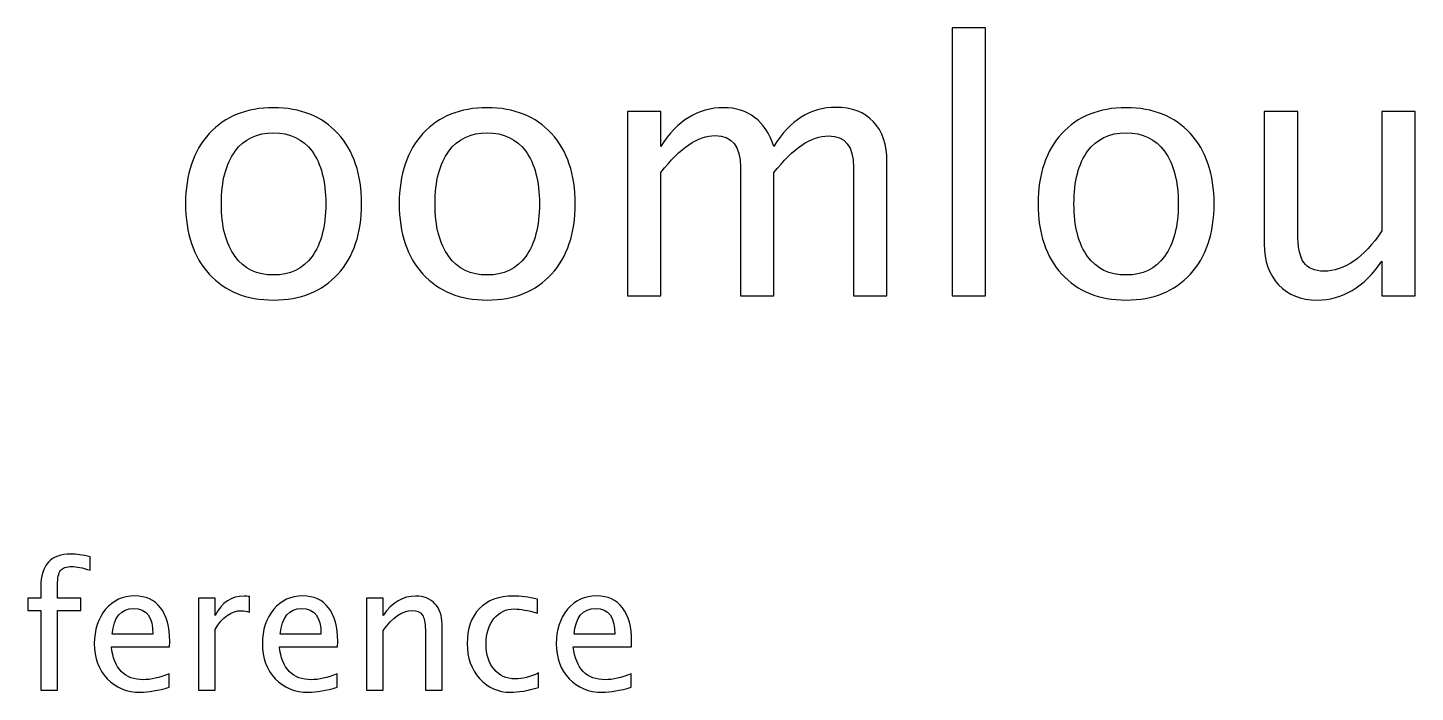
# Model space of a CAD drawing. Header units: centimetres. Extents: x -142 to 94, y -75 to 149.
# Drawn here: x -99.01 to -56.78, y 128.61 to 148.83 of the extents above; entities that cross this region are included whole.
import ezdxf

# ---------------------------------------------------------------- set-up
doc = ezdxf.new("R2010")
doc.units = ezdxf.units.CM
doc.header["$MEASUREMENT"] = 0
doc.layers.add('Layer 1', color=7, linetype='Continuous')

msp = doc.modelspace()

# ---------------------------------------------------------------- linework, layer by layer
at = {"layer": 'Layer 1'}
for points, knots in [([(-70.87477, 140.67044), (-70.87477, 140.67044), (-70.87477, 148.83019), (-70.87477, 148.83019), (-70.87477, 148.83019), (-70.87477, 148.83019), (-69.85877, 148.83019), (-69.85877, 148.83019), (-69.85877, 148.83019), (-69.85877, 148.83019), (-69.85877, 140.67044), (-69.85877, 140.67044), (-69.85877, 140.67044), (-69.85877, 140.67044), (-70.87477, 140.67044), (-70.87477, 140.67044)], [0, 0, 0, 0, 0.2, 0.2, 0.2, 0.2, 0.4, 0.4, 0.4, 0.4, 0.6, 0.6, 0.6, 0.6, 1, 1, 1, 1]), ([(-91.52637, 140.54344), (-92.3501, 140.54344), (-93.00274, 140.80626), (-93.48252, 141.3319), (-93.48252, 141.3319), (-93.96406, 141.85754), (-94.20395, 142.57191), (-94.20395, 143.47326), (-94.20395, 143.47326), (-94.20395, 144.37284), (-93.96406, 145.08545), (-93.48252, 145.60933), (-93.48252, 145.60933), (-93.00274, 146.1332), (-92.3501, 146.39602), (-91.52637, 146.39602), (-91.52637, 146.39602), (-90.70263, 146.39602), (-90.04999, 146.1332), (-89.57022, 145.60933), (-89.57022, 145.60933), (-89.08867, 145.08545), (-88.84879, 144.37284), (-88.84879, 143.47326), (-88.84879, 143.47326), (-88.84879, 142.57191), (-89.08867, 141.85754), (-89.57022, 141.3319), (-89.57022, 141.3319), (-90.04999, 140.80626), (-90.70263, 140.54344), (-91.52637, 140.54344)], [0, 0, 0, 0, 0.11111111, 0.11111111, 0.11111111, 0.11111111, 0.22222222, 0.22222222, 0.22222222, 0.22222222, 0.33333333, 0.33333333, 0.33333333, 0.33333333, 0.44444444, 0.44444444, 0.44444444, 0.44444444, 0.55555556, 0.55555556, 0.55555556, 0.55555556, 0.66666667, 0.66666667, 0.66666667, 0.66666667, 0.77777778, 0.77777778, 0.77777778, 0.77777778, 1, 1, 1, 1]), ([(-85.02468, 140.54344), (-85.84841, 140.54344), (-86.50105, 140.80626), (-86.98083, 141.3319), (-86.98083, 141.3319), (-87.46237, 141.85754), (-87.70226, 142.57191), (-87.70226, 143.47326), (-87.70226, 143.47326), (-87.70226, 144.37284), (-87.46237, 145.08545), (-86.98083, 145.60933), (-86.98083, 145.60933), (-86.50105, 146.1332), (-85.84841, 146.39602), (-85.02468, 146.39602), (-85.02468, 146.39602), (-84.20094, 146.39602), (-83.5483, 146.1332), (-83.06853, 145.60933), (-83.06853, 145.60933), (-82.58698, 145.08545), (-82.3471, 144.37284), (-82.3471, 143.47326), (-82.3471, 143.47326), (-82.3471, 142.57191), (-82.58698, 141.85754), (-83.06853, 141.3319), (-83.06853, 141.3319), (-83.5483, 140.80626), (-84.20094, 140.54344), (-85.02468, 140.54344)], [0, 0, 0, 0, 0.11111111, 0.11111111, 0.11111111, 0.11111111, 0.22222222, 0.22222222, 0.22222222, 0.22222222, 0.33333333, 0.33333333, 0.33333333, 0.33333333, 0.44444444, 0.44444444, 0.44444444, 0.44444444, 0.55555556, 0.55555556, 0.55555556, 0.55555556, 0.66666667, 0.66666667, 0.66666667, 0.66666667, 0.77777778, 0.77777778, 0.77777778, 0.77777778, 1, 1, 1, 1]), ([(-80.75607, 140.67044), (-80.75607, 140.67044), (-80.75607, 146.27961), (-80.75607, 146.27961), (-80.75607, 146.27961), (-80.75607, 146.27961), (-79.74007, 146.27961), (-79.74007, 146.27961), (-79.74007, 146.27961), (-79.74007, 146.27961), (-79.74007, 145.21951), (-79.74007, 145.21951), (-79.74007, 145.21951), (-79.24442, 146.00444), (-78.60942, 146.39602), (-77.83154, 146.39602), (-77.83154, 146.39602), (-77.08189, 146.39602), (-76.57213, 146.00444), (-76.30049, 145.21951), (-76.30049, 145.21951), (-75.81895, 146.01149), (-75.191, 146.4066), (-74.42018, 146.4066), (-74.42018, 146.4066), (-73.92806, 146.4066), (-73.54529, 146.26197), (-73.27189, 145.97092), (-73.27189, 145.97092), (-72.99849, 145.67988), (-72.86091, 145.27242), (-72.86091, 144.74855), (-72.86091, 144.74855), (-72.86091, 144.74855), (-72.86091, 140.67044), (-72.86091, 140.67044), (-72.86091, 140.67044), (-72.86091, 140.67044), (-73.87691, 140.67044), (-73.87691, 140.67044), (-73.87691, 140.67044), (-73.87691, 140.67044), (-73.87691, 144.58098), (-73.87691, 144.58098), (-73.87691, 144.58098), (-73.87691, 145.21951), (-74.13091, 145.53877), (-74.63891, 145.53877), (-74.63891, 145.53877), (-75.16631, 145.53877), (-75.72017, 145.16659), (-76.30049, 144.42047), (-76.30049, 144.42047), (-76.30049, 144.42047), (-76.30049, 140.67044), (-76.30049, 140.67044), (-76.30049, 140.67044), (-76.30049, 140.67044), (-77.31649, 140.67044), (-77.31649, 140.67044), (-77.31649, 140.67044), (-77.31649, 140.67044), (-77.31649, 144.58451), (-77.31649, 144.58451), (-77.31649, 144.58451), (-77.31649, 145.22833), (-77.57402, 145.54936), (-78.09083, 145.54936), (-78.09083, 145.54936), (-78.60413, 145.54936), (-79.15446, 145.17541), (-79.74007, 144.42576), (-79.74007, 144.42576), (-79.74007, 144.42576), (-79.74007, 140.67044), (-79.74007, 140.67044), (-79.74007, 140.67044), (-79.74007, 140.67044), (-80.75607, 140.67044), (-80.75607, 140.67044)], [0, 0, 0, 0, 0.04761905, 0.04761905, 0.04761905, 0.04761905, 0.0952381, 0.0952381, 0.0952381, 0.0952381, 0.14285714, 0.14285714, 0.14285714, 0.14285714, 0.19047619, 0.19047619, 0.19047619, 0.19047619, 0.23809524, 0.23809524, 0.23809524, 0.23809524, 0.28571429, 0.28571429, 0.28571429, 0.28571429, 0.33333333, 0.33333333, 0.33333333, 0.33333333, 0.38095238, 0.38095238, 0.38095238, 0.38095238, 0.42857143, 0.42857143, 0.42857143, 0.42857143, 0.47619048, 0.47619048, 0.47619048, 0.47619048, 0.52380952, 0.52380952, 0.52380952, 0.52380952, 0.57142857, 0.57142857, 0.57142857, 0.57142857, 0.61904762, 0.61904762, 0.61904762, 0.61904762, 0.66666667, 0.66666667, 0.66666667, 0.66666667, 0.71428571, 0.71428571, 0.71428571, 0.71428571, 0.76190476, 0.76190476, 0.76190476, 0.76190476, 0.80952381, 0.80952381, 0.80952381, 0.80952381, 0.85714286, 0.85714286, 0.85714286, 0.85714286, 0.9047619, 0.9047619, 0.9047619, 0.9047619, 1, 1, 1, 1]), ([(-65.58311, 140.54344), (-66.40684, 140.54344), (-67.05948, 140.80626), (-67.53926, 141.3319), (-67.53926, 141.3319), (-68.0208, 141.85754), (-68.26069, 142.57191), (-68.26069, 143.47326), (-68.26069, 143.47326), (-68.26069, 144.37284), (-68.0208, 145.08545), (-67.53926, 145.60933), (-67.53926, 145.60933), (-67.05948, 146.1332), (-66.40684, 146.39602), (-65.58311, 146.39602), (-65.58311, 146.39602), (-64.75937, 146.39602), (-64.10673, 146.1332), (-63.62696, 145.60933), (-63.62696, 145.60933), (-63.14541, 145.08545), (-62.90553, 144.37284), (-62.90553, 143.47326), (-62.90553, 143.47326), (-62.90553, 142.57191), (-63.14541, 141.85754), (-63.62696, 141.3319), (-63.62696, 141.3319), (-64.10673, 140.80626), (-64.75937, 140.54344), (-65.58311, 140.54344)], [0, 0, 0, 0, 0.11111111, 0.11111111, 0.11111111, 0.11111111, 0.22222222, 0.22222222, 0.22222222, 0.22222222, 0.33333333, 0.33333333, 0.33333333, 0.33333333, 0.44444444, 0.44444444, 0.44444444, 0.44444444, 0.55555556, 0.55555556, 0.55555556, 0.55555556, 0.66666667, 0.66666667, 0.66666667, 0.66666667, 0.77777778, 0.77777778, 0.77777778, 0.77777778, 1, 1, 1, 1]), ([(-57.80083, 140.67044), (-57.80083, 140.67044), (-57.80083, 141.72525), (-57.80083, 141.72525), (-57.80083, 141.72525), (-58.34235, 140.93679), (-59.00028, 140.54344), (-59.77286, 140.54344), (-59.77286, 140.54344), (-60.26322, 140.54344), (-60.65304, 140.6969), (-60.94232, 141.00558), (-60.94232, 141.00558), (-61.23336, 141.31426), (-61.378, 141.72877), (-61.378, 142.25265), (-61.378, 142.25265), (-61.378, 142.25265), (-61.378, 146.27961), (-61.378, 146.27961), (-61.378, 146.27961), (-61.378, 146.27961), (-60.362, 146.27961), (-60.362, 146.27961), (-60.362, 146.27961), (-60.362, 146.27961), (-60.362, 142.58426), (-60.362, 142.58426), (-60.362, 142.58426), (-60.362, 142.16269), (-60.30026, 141.86459), (-60.17856, 141.6882), (-60.17856, 141.6882), (-60.05508, 141.51005), (-59.85047, 141.42186), (-59.56296, 141.42186), (-59.56296, 141.42186), (-58.94207, 141.42186), (-58.35293, 141.82931), (-57.80083, 142.64599), (-57.80083, 142.64599), (-57.80083, 142.64599), (-57.80083, 146.27961), (-57.80083, 146.27961), (-57.80083, 146.27961), (-57.80083, 146.27961), (-56.78483, 146.27961), (-56.78483, 146.27961), (-56.78483, 146.27961), (-56.78483, 146.27961), (-56.78483, 140.67044), (-56.78483, 140.67044), (-56.78483, 140.67044), (-56.78483, 140.67044), (-57.80083, 140.67044), (-57.80083, 140.67044)], [0, 0, 0, 0, 0.06666667, 0.06666667, 0.06666667, 0.06666667, 0.13333333, 0.13333333, 0.13333333, 0.13333333, 0.2, 0.2, 0.2, 0.2, 0.26666667, 0.26666667, 0.26666667, 0.26666667, 0.33333333, 0.33333333, 0.33333333, 0.33333333, 0.4, 0.4, 0.4, 0.4, 0.46666667, 0.46666667, 0.46666667, 0.46666667, 0.53333333, 0.53333333, 0.53333333, 0.53333333, 0.6, 0.6, 0.6, 0.6, 0.66666667, 0.66666667, 0.66666667, 0.66666667, 0.73333333, 0.73333333, 0.73333333, 0.73333333, 0.8, 0.8, 0.8, 0.8, 0.86666667, 0.86666667, 0.86666667, 0.86666667, 1, 1, 1, 1]), ([(-91.52813, 141.30544), (-91.02542, 141.30544), (-90.63384, 141.49418), (-90.35515, 141.87341), (-90.35515, 141.87341), (-90.07822, 142.25088), (-89.93887, 142.78534), (-89.93887, 143.47326), (-89.93887, 143.47326), (-89.93887, 144.15941), (-90.07822, 144.69211), (-90.35515, 145.06958), (-90.35515, 145.06958), (-90.63384, 145.44529), (-91.02542, 145.63402), (-91.52813, 145.63402), (-91.52813, 145.63402), (-92.0326, 145.63402), (-92.42419, 145.44529), (-92.69935, 145.06958), (-92.69935, 145.06958), (-92.97628, 144.69211), (-93.11387, 144.15941), (-93.11387, 143.47326), (-93.11387, 143.47326), (-93.11387, 142.78534), (-92.97628, 142.25088), (-92.69935, 141.87341), (-92.69935, 141.87341), (-92.42419, 141.49418), (-92.0326, 141.30544), (-91.52813, 141.30544)], [0, 0, 0, 0, 0.11111111, 0.11111111, 0.11111111, 0.11111111, 0.22222222, 0.22222222, 0.22222222, 0.22222222, 0.33333333, 0.33333333, 0.33333333, 0.33333333, 0.44444444, 0.44444444, 0.44444444, 0.44444444, 0.55555556, 0.55555556, 0.55555556, 0.55555556, 0.66666667, 0.66666667, 0.66666667, 0.66666667, 0.77777778, 0.77777778, 0.77777778, 0.77777778, 1, 1, 1, 1]), ([(-85.02644, 141.30544), (-84.52373, 141.30544), (-84.13215, 141.49418), (-83.85346, 141.87341), (-83.85346, 141.87341), (-83.57653, 142.25088), (-83.43718, 142.78534), (-83.43718, 143.47326), (-83.43718, 143.47326), (-83.43718, 144.15941), (-83.57653, 144.69211), (-83.85346, 145.06958), (-83.85346, 145.06958), (-84.13215, 145.44529), (-84.52373, 145.63402), (-85.02644, 145.63402), (-85.02644, 145.63402), (-85.53091, 145.63402), (-85.9225, 145.44529), (-86.19766, 145.06958), (-86.19766, 145.06958), (-86.47459, 144.69211), (-86.61218, 144.15941), (-86.61218, 143.47326), (-86.61218, 143.47326), (-86.61218, 142.78534), (-86.47459, 142.25088), (-86.19766, 141.87341), (-86.19766, 141.87341), (-85.9225, 141.49418), (-85.53091, 141.30544), (-85.02644, 141.30544)], [0, 0, 0, 0, 0.11111111, 0.11111111, 0.11111111, 0.11111111, 0.22222222, 0.22222222, 0.22222222, 0.22222222, 0.33333333, 0.33333333, 0.33333333, 0.33333333, 0.44444444, 0.44444444, 0.44444444, 0.44444444, 0.55555556, 0.55555556, 0.55555556, 0.55555556, 0.66666667, 0.66666667, 0.66666667, 0.66666667, 0.77777778, 0.77777778, 0.77777778, 0.77777778, 1, 1, 1, 1]), ([(-65.58487, 141.30544), (-65.08216, 141.30544), (-64.69058, 141.49418), (-64.41189, 141.87341), (-64.41189, 141.87341), (-64.13496, 142.25088), (-63.99561, 142.78534), (-63.99561, 143.47326), (-63.99561, 143.47326), (-63.99561, 144.15941), (-64.13496, 144.69211), (-64.41189, 145.06958), (-64.41189, 145.06958), (-64.69058, 145.44529), (-65.08216, 145.63402), (-65.58487, 145.63402), (-65.58487, 145.63402), (-66.08934, 145.63402), (-66.48093, 145.44529), (-66.75609, 145.06958), (-66.75609, 145.06958), (-67.03302, 144.69211), (-67.17061, 144.15941), (-67.17061, 143.47326), (-67.17061, 143.47326), (-67.17061, 142.78534), (-67.03302, 142.25088), (-66.75609, 141.87341), (-66.75609, 141.87341), (-66.48093, 141.49418), (-66.08934, 141.30544), (-65.58487, 141.30544)], [0, 0, 0, 0, 0.11111111, 0.11111111, 0.11111111, 0.11111111, 0.22222222, 0.22222222, 0.22222222, 0.22222222, 0.33333333, 0.33333333, 0.33333333, 0.33333333, 0.44444444, 0.44444444, 0.44444444, 0.44444444, 0.55555556, 0.55555556, 0.55555556, 0.55555556, 0.66666667, 0.66666667, 0.66666667, 0.66666667, 0.77777778, 0.77777778, 0.77777778, 0.77777778, 1, 1, 1, 1]), ([(-98.60863, 128.67044), (-98.60863, 128.67044), (-98.60863, 131.09402), (-98.60863, 131.09402), (-98.60863, 131.09402), (-98.60863, 131.09402), (-99.00639, 131.09402), (-99.00639, 131.09402), (-99.00639, 131.09402), (-99.00639, 131.09402), (-99.00639, 131.47503), (-99.00639, 131.47503), (-99.00639, 131.47503), (-99.00639, 131.47503), (-98.60863, 131.47503), (-98.60863, 131.47503), (-98.60863, 131.47503), (-98.60863, 131.47503), (-98.60863, 131.81105), (-98.60863, 131.81105), (-98.60863, 131.81105), (-98.60863, 132.47956), (-98.30348, 132.81382), (-97.69317, 132.81382), (-97.69317, 132.81382), (-97.52207, 132.81382), (-97.32805, 132.7856), (-97.11109, 132.72915), (-97.11109, 132.72915), (-97.11109, 132.72915), (-97.11109, 132.32169), (-97.11109, 132.32169), (-97.11109, 132.32169), (-97.34127, 132.39578), (-97.5256, 132.43282), (-97.66407, 132.43282), (-97.66407, 132.43282), (-97.83252, 132.43282), (-97.94717, 132.39313), (-98.00803, 132.31287), (-98.00803, 132.31287), (-98.06976, 132.23262), (-98.10063, 132.08357), (-98.10063, 131.86573), (-98.10063, 131.86573), (-98.10063, 131.86573), (-98.10063, 131.47503), (-98.10063, 131.47503), (-98.10063, 131.47503), (-98.10063, 131.47503), (-97.39596, 131.47503), (-97.39596, 131.47503), (-97.39596, 131.47503), (-97.39596, 131.47503), (-97.39596, 131.09402), (-97.39596, 131.09402), (-97.39596, 131.09402), (-97.39596, 131.09402), (-98.10063, 131.09402), (-98.10063, 131.09402), (-98.10063, 131.09402), (-98.10063, 131.09402), (-98.10063, 128.67044), (-98.10063, 128.67044), (-98.10063, 128.67044), (-98.10063, 128.67044), (-98.60863, 128.67044), (-98.60863, 128.67044)], [0, 0, 0, 0, 0.05555556, 0.05555556, 0.05555556, 0.05555556, 0.11111111, 0.11111111, 0.11111111, 0.11111111, 0.16666667, 0.16666667, 0.16666667, 0.16666667, 0.22222222, 0.22222222, 0.22222222, 0.22222222, 0.27777778, 0.27777778, 0.27777778, 0.27777778, 0.33333333, 0.33333333, 0.33333333, 0.33333333, 0.38888889, 0.38888889, 0.38888889, 0.38888889, 0.44444444, 0.44444444, 0.44444444, 0.44444444, 0.5, 0.5, 0.5, 0.5, 0.55555556, 0.55555556, 0.55555556, 0.55555556, 0.61111111, 0.61111111, 0.61111111, 0.61111111, 0.66666667, 0.66666667, 0.66666667, 0.66666667, 0.72222222, 0.72222222, 0.72222222, 0.72222222, 0.77777778, 0.77777778, 0.77777778, 0.77777778, 0.83333333, 0.83333333, 0.83333333, 0.83333333, 0.88888889, 0.88888889, 0.88888889, 0.88888889, 1, 1, 1, 1]), ([(-94.69985, 128.7604), (-95.04116, 128.65809), (-95.33309, 128.60694), (-95.5765, 128.60694), (-95.5765, 128.60694), (-95.9919, 128.60694), (-96.32968, 128.74452), (-96.58986, 129.01881), (-96.58986, 129.01881), (-96.85003, 129.29309), (-96.98056, 129.64852), (-96.98056, 130.08596), (-96.98056, 130.08596), (-96.98056, 130.51018), (-96.86591, 130.85855), (-96.63572, 131.13107), (-96.63572, 131.13107), (-96.40553, 131.40271), (-96.11096, 131.53853), (-95.75201, 131.53853), (-95.75201, 131.53853), (-95.41246, 131.53853), (-95.14964, 131.4177), (-94.96443, 131.17605), (-94.96443, 131.17605), (-94.77923, 130.93439), (-94.68662, 130.5922), (-94.68662, 130.14858), (-94.68662, 130.14858), (-94.68662, 130.14858), (-94.68927, 129.99336), (-94.68927, 129.99336), (-94.68927, 129.99336), (-94.68927, 129.99336), (-96.46198, 129.99336), (-96.46198, 129.99336), (-96.46198, 129.99336), (-96.38789, 129.32308), (-96.06069, 128.98794), (-95.48125, 128.98794), (-95.48125, 128.98794), (-95.2687, 128.98794), (-95.00853, 129.04791), (-94.69985, 129.16786), (-94.69985, 129.16786), (-94.69985, 129.16786), (-94.69985, 128.7604), (-94.69985, 128.7604)], [0, 0, 0, 0, 0.07692308, 0.07692308, 0.07692308, 0.07692308, 0.15384615, 0.15384615, 0.15384615, 0.15384615, 0.23076923, 0.23076923, 0.23076923, 0.23076923, 0.30769231, 0.30769231, 0.30769231, 0.30769231, 0.38461538, 0.38461538, 0.38461538, 0.38461538, 0.46153846, 0.46153846, 0.46153846, 0.46153846, 0.53846154, 0.53846154, 0.53846154, 0.53846154, 0.61538462, 0.61538462, 0.61538462, 0.61538462, 0.69230769, 0.69230769, 0.69230769, 0.69230769, 0.76923077, 0.76923077, 0.76923077, 0.76923077, 0.84615385, 0.84615385, 0.84615385, 0.84615385, 1, 1, 1, 1]), ([(-93.80997, 128.67044), (-93.80997, 128.67044), (-93.80997, 131.47503), (-93.80997, 131.47503), (-93.80997, 131.47503), (-93.80997, 131.47503), (-93.30197, 131.47503), (-93.30197, 131.47503), (-93.30197, 131.47503), (-93.30197, 131.47503), (-93.30197, 130.94498), (-93.30197, 130.94498), (-93.30197, 130.94498), (-93.1, 131.33744), (-92.8072, 131.53323), (-92.42267, 131.53323), (-92.42267, 131.53323), (-92.37064, 131.53323), (-92.31595, 131.52882), (-92.25951, 131.52), (-92.25951, 131.52), (-92.25951, 131.52), (-92.25951, 131.04464), (-92.25951, 131.04464), (-92.25951, 131.04464), (-92.3477, 131.07374), (-92.42532, 131.08873), (-92.49234, 131.08873), (-92.49234, 131.08873), (-92.81514, 131.08873), (-93.08501, 130.89823), (-93.30197, 130.51635), (-93.30197, 130.51635), (-93.30197, 130.51635), (-93.30197, 128.67044), (-93.30197, 128.67044), (-93.30197, 128.67044), (-93.30197, 128.67044), (-93.80997, 128.67044), (-93.80997, 128.67044)], [0, 0, 0, 0, 0.09090909, 0.09090909, 0.09090909, 0.09090909, 0.18181818, 0.18181818, 0.18181818, 0.18181818, 0.27272727, 0.27272727, 0.27272727, 0.27272727, 0.36363636, 0.36363636, 0.36363636, 0.36363636, 0.45454545, 0.45454545, 0.45454545, 0.45454545, 0.54545455, 0.54545455, 0.54545455, 0.54545455, 0.63636364, 0.63636364, 0.63636364, 0.63636364, 0.72727273, 0.72727273, 0.72727273, 0.72727273, 0.81818182, 0.81818182, 0.81818182, 0.81818182, 1, 1, 1, 1]), ([(-89.58634, 128.7604), (-89.92765, 128.65809), (-90.21958, 128.60694), (-90.46299, 128.60694), (-90.46299, 128.60694), (-90.87839, 128.60694), (-91.21617, 128.74452), (-91.47635, 129.01881), (-91.47635, 129.01881), (-91.73652, 129.29309), (-91.86705, 129.64852), (-91.86705, 130.08596), (-91.86705, 130.08596), (-91.86705, 130.51018), (-91.7524, 130.85855), (-91.52221, 131.13107), (-91.52221, 131.13107), (-91.29202, 131.40271), (-90.99745, 131.53853), (-90.6385, 131.53853), (-90.6385, 131.53853), (-90.29895, 131.53853), (-90.03613, 131.4177), (-89.85092, 131.17605), (-89.85092, 131.17605), (-89.66572, 130.93439), (-89.57311, 130.5922), (-89.57311, 130.14858), (-89.57311, 130.14858), (-89.57311, 130.14858), (-89.57576, 129.99336), (-89.57576, 129.99336), (-89.57576, 129.99336), (-89.57576, 129.99336), (-91.34847, 129.99336), (-91.34847, 129.99336), (-91.34847, 129.99336), (-91.27438, 129.32308), (-90.94718, 128.98794), (-90.36774, 128.98794), (-90.36774, 128.98794), (-90.15519, 128.98794), (-89.89502, 129.04791), (-89.58634, 129.16786), (-89.58634, 129.16786), (-89.58634, 129.16786), (-89.58634, 128.7604), (-89.58634, 128.7604)], [0, 0, 0, 0, 0.07692308, 0.07692308, 0.07692308, 0.07692308, 0.15384615, 0.15384615, 0.15384615, 0.15384615, 0.23076923, 0.23076923, 0.23076923, 0.23076923, 0.30769231, 0.30769231, 0.30769231, 0.30769231, 0.38461538, 0.38461538, 0.38461538, 0.38461538, 0.46153846, 0.46153846, 0.46153846, 0.46153846, 0.53846154, 0.53846154, 0.53846154, 0.53846154, 0.61538462, 0.61538462, 0.61538462, 0.61538462, 0.69230769, 0.69230769, 0.69230769, 0.69230769, 0.76923077, 0.76923077, 0.76923077, 0.76923077, 0.84615385, 0.84615385, 0.84615385, 0.84615385, 1, 1, 1, 1]), ([(-88.69646, 128.67044), (-88.69646, 128.67044), (-88.69646, 131.47503), (-88.69646, 131.47503), (-88.69646, 131.47503), (-88.69646, 131.47503), (-88.18846, 131.47503), (-88.18846, 131.47503), (-88.18846, 131.47503), (-88.18846, 131.47503), (-88.18846, 130.94498), (-88.18846, 130.94498), (-88.18846, 130.94498), (-87.91947, 131.33744), (-87.58962, 131.53323), (-87.1998, 131.53323), (-87.1998, 131.53323), (-86.95462, 131.53323), (-86.75971, 131.4565), (-86.61595, 131.30216), (-86.61595, 131.30216), (-86.47219, 131.14871), (-86.39987, 130.94145), (-86.39987, 130.68216), (-86.39987, 130.68216), (-86.39987, 130.68216), (-86.39987, 128.67044), (-86.39987, 128.67044), (-86.39987, 128.67044), (-86.39987, 128.67044), (-86.90788, 128.67044), (-86.90788, 128.67044), (-86.90788, 128.67044), (-86.90788, 128.67044), (-86.90788, 130.51635), (-86.90788, 130.51635), (-86.90788, 130.51635), (-86.90788, 130.72449), (-86.93874, 130.87266), (-86.9996, 130.96085), (-86.9996, 130.96085), (-87.06133, 131.04993), (-87.16276, 131.09402), (-87.30475, 131.09402), (-87.30475, 131.09402), (-87.61696, 131.09402), (-87.91153, 130.8903), (-88.18846, 130.48284), (-88.18846, 130.48284), (-88.18846, 130.48284), (-88.18846, 128.67044), (-88.18846, 128.67044), (-88.18846, 128.67044), (-88.18846, 128.67044), (-88.69646, 128.67044), (-88.69646, 128.67044)], [0, 0, 0, 0, 0.06666667, 0.06666667, 0.06666667, 0.06666667, 0.13333333, 0.13333333, 0.13333333, 0.13333333, 0.2, 0.2, 0.2, 0.2, 0.26666667, 0.26666667, 0.26666667, 0.26666667, 0.33333333, 0.33333333, 0.33333333, 0.33333333, 0.4, 0.4, 0.4, 0.4, 0.46666667, 0.46666667, 0.46666667, 0.46666667, 0.53333333, 0.53333333, 0.53333333, 0.53333333, 0.6, 0.6, 0.6, 0.6, 0.66666667, 0.66666667, 0.66666667, 0.66666667, 0.73333333, 0.73333333, 0.73333333, 0.73333333, 0.8, 0.8, 0.8, 0.8, 0.86666667, 0.86666667, 0.86666667, 0.86666667, 1, 1, 1, 1]), ([(-83.46477, 128.75511), (-83.79373, 128.65633), (-84.07772, 128.60694), (-84.31672, 128.60694), (-84.31672, 128.60694), (-84.69596, 128.60694), (-85.00993, 128.74717), (-85.25952, 129.02675), (-85.25952, 129.02675), (-85.50911, 129.3072), (-85.63435, 129.66086), (-85.63435, 130.08684), (-85.63435, 130.08684), (-85.63435, 130.54193), (-85.51088, 130.89735), (-85.26393, 131.15135), (-85.26393, 131.15135), (-85.01699, 131.40623), (-84.67215, 131.53323), (-84.22941, 131.53323), (-84.22941, 131.53323), (-84.01157, 131.53323), (-83.76639, 131.50325), (-83.49652, 131.44328), (-83.49652, 131.44328), (-83.49652, 131.44328), (-83.49652, 131.01465), (-83.49652, 131.01465), (-83.49652, 131.01465), (-83.78315, 131.09932), (-84.01686, 131.14165), (-84.19678, 131.14165), (-84.19678, 131.14165), (-84.45784, 131.14165), (-84.66686, 131.04375), (-84.82296, 130.84884), (-84.82296, 130.84884), (-84.97906, 130.65393), (-85.05756, 130.39376), (-85.05756, 130.0692), (-85.05756, 130.0692), (-85.05756, 129.75435), (-84.97642, 129.50035), (-84.81502, 129.30544), (-84.81502, 129.30544), (-84.65363, 129.11141), (-84.44284, 129.0144), (-84.1809, 129.0144), (-84.1809, 129.0144), (-83.94895, 129.0144), (-83.71083, 129.07437), (-83.46477, 129.19432), (-83.46477, 129.19432), (-83.46477, 129.19432), (-83.46477, 128.75511), (-83.46477, 128.75511)], [0, 0, 0, 0, 0.06666667, 0.06666667, 0.06666667, 0.06666667, 0.13333333, 0.13333333, 0.13333333, 0.13333333, 0.2, 0.2, 0.2, 0.2, 0.26666667, 0.26666667, 0.26666667, 0.26666667, 0.33333333, 0.33333333, 0.33333333, 0.33333333, 0.4, 0.4, 0.4, 0.4, 0.46666667, 0.46666667, 0.46666667, 0.46666667, 0.53333333, 0.53333333, 0.53333333, 0.53333333, 0.6, 0.6, 0.6, 0.6, 0.66666667, 0.66666667, 0.66666667, 0.66666667, 0.73333333, 0.73333333, 0.73333333, 0.73333333, 0.8, 0.8, 0.8, 0.8, 0.86666667, 0.86666667, 0.86666667, 0.86666667, 1, 1, 1, 1]), ([(-80.64342, 128.7604), (-80.98473, 128.65809), (-81.27666, 128.60694), (-81.52007, 128.60694), (-81.52007, 128.60694), (-81.93547, 128.60694), (-82.27325, 128.74452), (-82.53343, 129.01881), (-82.53343, 129.01881), (-82.7936, 129.29309), (-82.92413, 129.64852), (-82.92413, 130.08596), (-82.92413, 130.08596), (-82.92413, 130.51018), (-82.80948, 130.85855), (-82.57929, 131.13107), (-82.57929, 131.13107), (-82.3491, 131.40271), (-82.05453, 131.53853), (-81.69558, 131.53853), (-81.69558, 131.53853), (-81.35603, 131.53853), (-81.09321, 131.4177), (-80.908, 131.17605), (-80.908, 131.17605), (-80.7228, 130.93439), (-80.63019, 130.5922), (-80.63019, 130.14858), (-80.63019, 130.14858), (-80.63019, 130.14858), (-80.63284, 129.99336), (-80.63284, 129.99336), (-80.63284, 129.99336), (-80.63284, 129.99336), (-82.40555, 129.99336), (-82.40555, 129.99336), (-82.40555, 129.99336), (-82.33146, 129.32308), (-82.00426, 128.98794), (-81.42482, 128.98794), (-81.42482, 128.98794), (-81.21227, 128.98794), (-80.9521, 129.04791), (-80.64342, 129.16786), (-80.64342, 129.16786), (-80.64342, 129.16786), (-80.64342, 128.7604), (-80.64342, 128.7604)], [0, 0, 0, 0, 0.07692308, 0.07692308, 0.07692308, 0.07692308, 0.15384615, 0.15384615, 0.15384615, 0.15384615, 0.23076923, 0.23076923, 0.23076923, 0.23076923, 0.30769231, 0.30769231, 0.30769231, 0.30769231, 0.38461538, 0.38461538, 0.38461538, 0.38461538, 0.46153846, 0.46153846, 0.46153846, 0.46153846, 0.53846154, 0.53846154, 0.53846154, 0.53846154, 0.61538462, 0.61538462, 0.61538462, 0.61538462, 0.69230769, 0.69230769, 0.69230769, 0.69230769, 0.76923077, 0.76923077, 0.76923077, 0.76923077, 0.84615385, 0.84615385, 0.84615385, 0.84615385, 1, 1, 1, 1]), ([(-96.43552, 130.37436), (-96.43552, 130.37436), (-95.19727, 130.37436), (-95.19727, 130.37436), (-95.19727, 130.37436), (-95.19727, 130.89647), (-95.39218, 131.15752), (-95.78111, 131.15752), (-95.78111, 131.15752), (-96.1727, 131.15752), (-96.39054, 130.89647), (-96.43552, 130.37436)], [0, 0, 0, 0, 0.25, 0.25, 0.25, 0.25, 0.5, 0.5, 0.5, 0.5, 1, 1, 1, 1]), ([(-91.32201, 130.37436), (-91.32201, 130.37436), (-90.08376, 130.37436), (-90.08376, 130.37436), (-90.08376, 130.37436), (-90.08376, 130.89647), (-90.27867, 131.15752), (-90.6676, 131.15752), (-90.6676, 131.15752), (-91.05919, 131.15752), (-91.27703, 130.89647), (-91.32201, 130.37436)], [0, 0, 0, 0, 0.25, 0.25, 0.25, 0.25, 0.5, 0.5, 0.5, 0.5, 1, 1, 1, 1]), ([(-82.37909, 130.37436), (-82.37909, 130.37436), (-81.14084, 130.37436), (-81.14084, 130.37436), (-81.14084, 130.37436), (-81.14084, 130.89647), (-81.33575, 131.15752), (-81.72468, 131.15752), (-81.72468, 131.15752), (-82.11627, 131.15752), (-82.33411, 130.89647), (-82.37909, 130.37436)], [0, 0, 0, 0, 0.25, 0.25, 0.25, 0.25, 0.5, 0.5, 0.5, 0.5, 1, 1, 1, 1])]:
    msp.add_open_spline(points, degree=3, knots=knots, dxfattribs=at)

doc.saveas('drawing.dxf')
